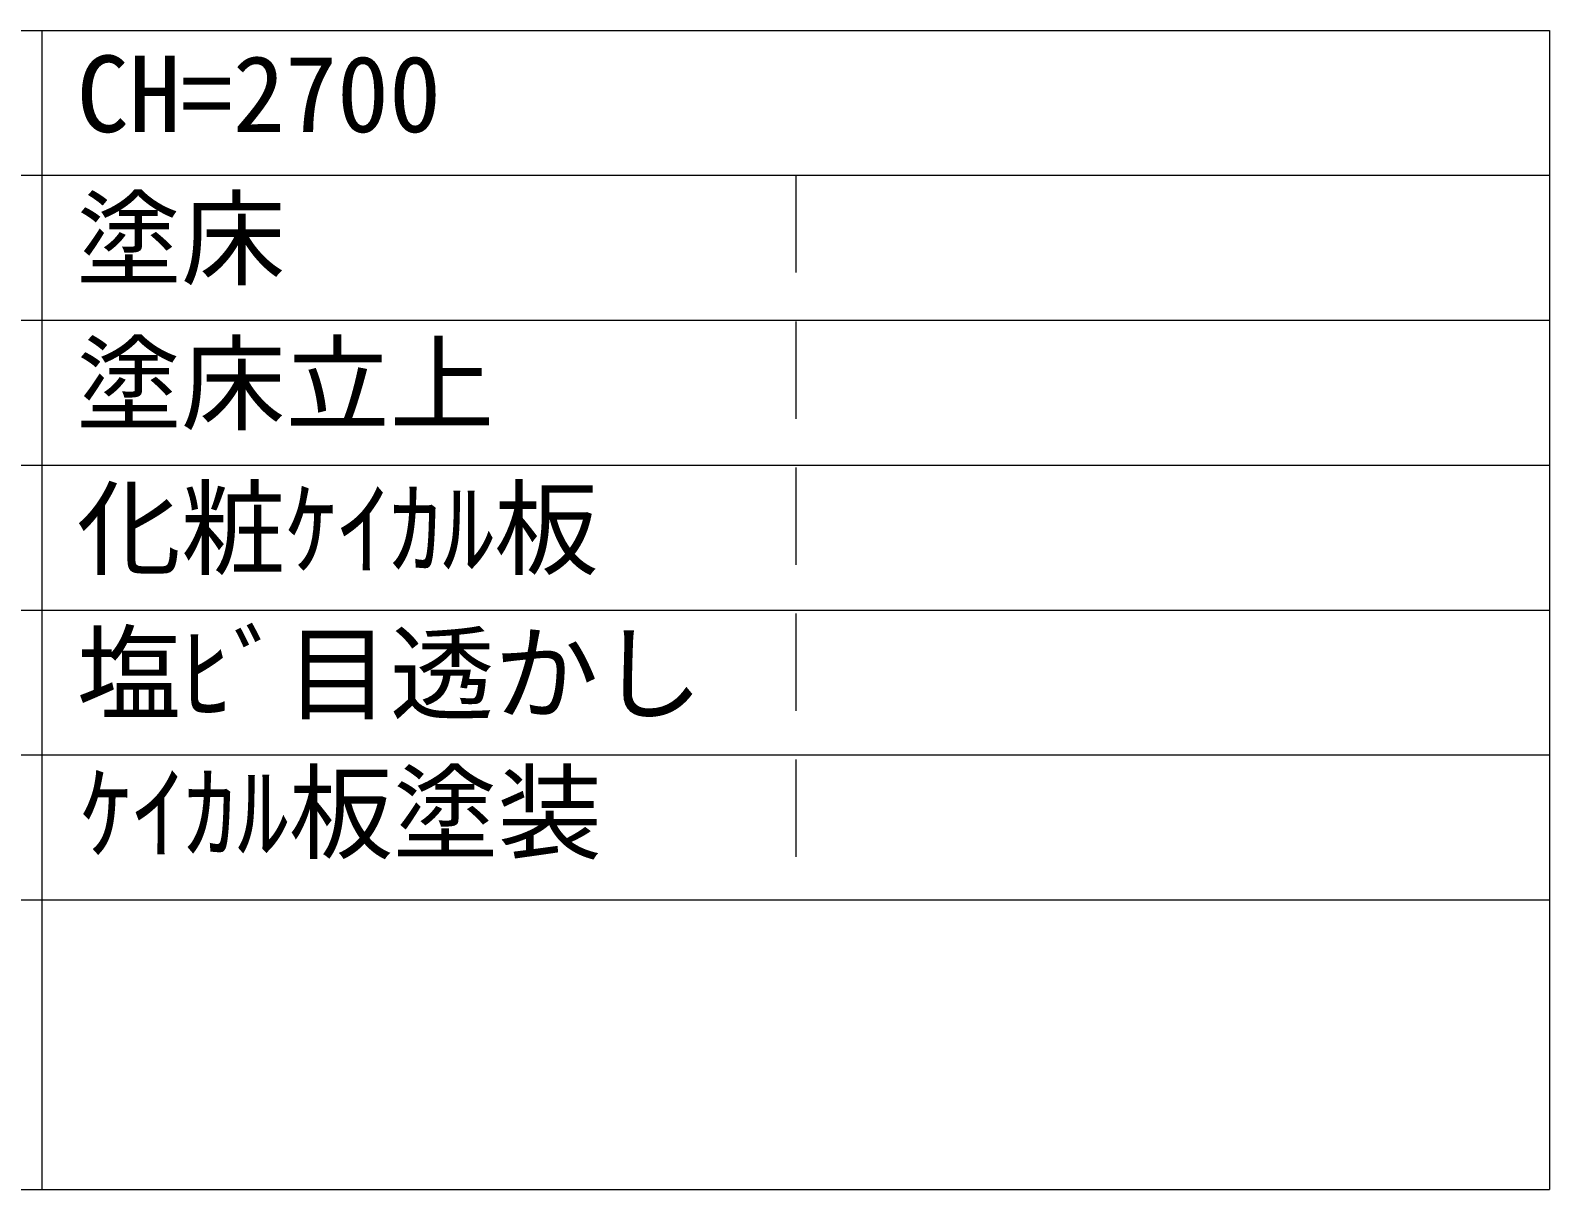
# Model space of a CAD drawing. Units: millimetres at full size. Extents: x -22551 to 92397, y -19340 to 14894.
# Drawn here: x -9118 to -7808, y 4542 to 5542 of the extents above; entities that cross this region are included whole.
import ezdxf
from ezdxf.enums import TextEntityAlignment as Align

# ---------------------------------------------------------------- set-up
doc = ezdxf.new("R2010")
doc.units = ezdxf.units.MM
doc.header["$LTSCALE"] = 70
doc.linetypes.add('DASHED1', pattern=[1.8, 1.2, -0.6])
doc.layers.add('2-0_通芯', color=7, linetype='Continuous', lineweight=15)
doc.styles.add('ＭＳ ゴシック', font='')
doc.styles.get('ＭＳ ゴシック').set_extended_font_data('MS Gothic')

# ---------------------------------------------------------------- blocks, each defined once
blk = doc.blocks.new('グループ部品-125')
at = {"layer": '2-0_通芯'}
for p, q in [((-9607.67, 5541.82), (-7807.67, 5541.82)), ((-9107.67, 5541.82), (-9107.67, 4541.82)), ((-7807.67, 5541.82), (-7807.67, 4541.82)), ((-9607.67, 5416.82), (-7807.67, 5416.82)), ((-9607.67, 5291.82), (-7807.67, 5291.82)), ((-9607.67, 5166.82), (-7807.67, 5166.82)), ((-9607.67, 5041.82), (-7807.67, 5041.82)), ((-9607.67, 4916.82), (-7807.67, 4916.82)), ((-9607.67, 4791.82), (-7807.67, 4791.82)), ((-9607.67, 4541.82), (-7807.67, 4541.82))]:
    blk.add_line(p, q, dxfattribs=at)
at = {"layer": '2-0_通芯', "linetype": 'DASHED1'}
blk.add_line((-8457.67, 5416.82), (-8457.67, 4791.82), dxfattribs=at)
at = {"layer": '2-0_通芯', "style": 'ＭＳ ゴシック'}
for s, p in [('CH=2700', (-9077.67, 5434.32)), ('塗床', (-9077.67, 5309.32)), ('塗床立上', (-9077.67, 5184.32)), ('化粧ｹｲｶﾙ板', (-9077.67, 5059.32)), ('塩ﾋﾞ目透かし', (-9077.67, 4934.32)), ('ｹｲｶﾙ板塗装', (-9074.75, 4814.27))]:
    blk.add_text(s, height=65.98, dxfattribs=at).set_placement(p, align=Align.BOTTOM_LEFT)

msp = doc.modelspace()

# ---------------------------------------------------------------- block references
at = {"layer": '2-0_通芯'}
msp.add_blockref('グループ部品-125', (0, 0), dxfattribs=at)

doc.saveas('drawing.dxf')
